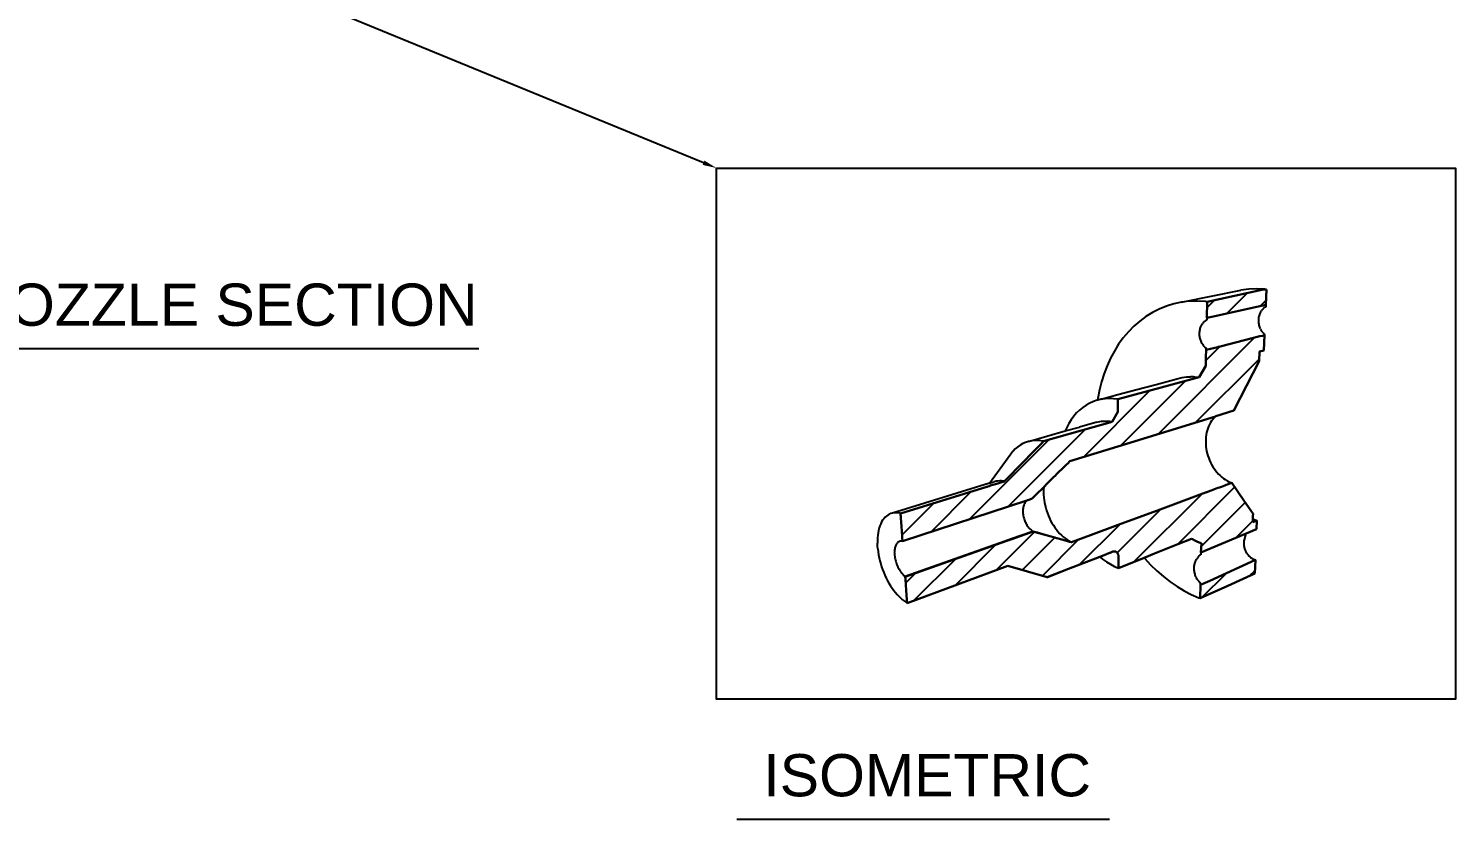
# Model space of a CAD drawing. Header units: inches. Extents: x 2405.3 to 2416.8, y 1716 to 1724.1.
# Drawn here: x 2410.51 to 2416.84, y 1716.04 to 1719.55 of the extents above; entities that cross this region are included whole.
import ezdxf
from ezdxf import colors
from ezdxf.entities.mleader import LeaderData, LeaderLine
from ezdxf.math import Vec2, Vec3

# ---------------------------------------------------------------- set-up
doc = ezdxf.new("R2010")
doc.units = ezdxf.units.IN
for name, color, linetype in [('A ANNO NOTE', 1, 'Continuous'), ('A CONSTRUCTION', 77, 'Continuous'), ('A PLAN ANNO NOTE', 3, 'Continuous'), ('NOT IN USE 3', 7, 'Continuous')]:
    doc.layers.add(name, color=color, linetype=linetype)
doc.styles.get("Standard").update_dxf_attribs({"font": 'Arial.ttf'})

# ---------------------------------------------------------------- blocks, each defined once
blk = doc.blocks.new('swdwd')
h = blk.add_hatch()
h.set_pattern_fill('ANSI31', color=256, scale=20)
h.set_pattern_definition([(45, (-198.3217, 78.9596), (-1.767767, 1.767767), [])])
h.paths.add_polyline_path([(-5.38, 21.42), (-5.34, 21.45), (-2.87, 22.21), (0.56, 28.98), (0.61, 30.27), (1.25, 30.44), (1.33, 32.49), (1.04, 32.42), (0.71, 32.36), (0.69, 32.36), (-4.76, 30.97), (-5.04, 30.9), (-5.06, 30.89), (-6.67, 30.5), (-6.67, 30.18), (-6.68, 29.81), (-6.69, 29.4), (-6.69, 29.26), (-6.72, 28.34), (-7.63, 26.76), (-12.81, 25.36), (-18.71, 23.76), (-18.7, 23.71), (-18.7, 23.43), (-18.7, 23.1), (-18.69, 22.74), (-18.69, 22.33), (-18.71, 22.06), (-19.5, 20.7), (-23.55, 19.54), (-28.84, 18.02), (-29.04, 17.82), (-29.39, 17.47), (-29.79, 17.06), (-30.25, 16.59), (-30.75, 16.08), (-31.29, 15.53), (-31.89, 14.92), (-32.52, 14.28), (-33.2, 13.59), (-33.92, 12.86), (-34.22, 12.55), (-34.7, 12.4), (-34.94, 12.33), (-35.42, 12.18), (-35.79, 12.07), (-36.08, 11.98), (-36.29, 11.91), (-36.44, 11.87), (-36.54, 11.83), (-36.58, 11.82), (-48.38, 8.19), (-48.37, 8), (-48.35, 7.82), (-48.34, 7.61), (-48.32, 7.38), (-48.3, 7.12), (-48.28, 6.85), (-48.26, 6.55), (-48.24, 6.24), (-48.21, 5.9), (-48.19, 5.56), (-48.16, 5.2), (-48.13, 4.82), (-48.11, 4.48), (-48.1, 4.41), (-31.14, 9.96), (-31.13, 9.96), (-31.07, 9.98), (-30.99, 10.01), (-30.87, 10.05), (-30.72, 10.09), (-30.53, 10.16), (-30.43, 10.19), (-29.89, 10.73), (-28.83, 11.78), (-28.36, 12.25), (-27.9, 12.7), (-27.48, 13.12), (-27.24, 13.36), (-27.07, 13.52), (-26.7, 13.89), (-26.35, 14.23), (-26.04, 14.54), (-25.76, 14.82), (-25.51, 15.06), (-25.3, 15.28), (-25.27, 15.31), (-18.69, 17.31)])
h.paths.add_polyline_path([(1.5, 36.65), (1.59, 38.76), (0.96, 38.71), (0.95, 38.71), (-6.51, 37.07), (-6.56, 34.86), (-5.9, 35)])
h.paths.add_polyline_path([(0.28, 7.22), (-0.32, 6.95), (-0.28, 7.43), (-0.27, 7.82), (-0.26, 8.13), (-1.5, 9.93), (-1.51, 9.94), (-3.17, 12.35), (-3.23, 12.32), (-3.4, 12.26), (-3.57, 12.2), (-3.74, 12.14), (-3.93, 12.07), (-4.12, 12), (-4.33, 11.92), (-4.56, 11.83), (-4.83, 11.73), (-5.06, 11.65), (-5.97, 11.31), (-6.7, 11.04), (-6.76, 11.02), (-12.95, 8.73), (-18.63, 6.62), (-22.45, 5.22), (-25.04, 4.25), (-25.29, 4.32), (-26.16, 4.56), (-27.04, 4.81), (-27.06, 4.82), (-27.32, 4.88), (-27.99, 5.08), (-28.01, 5.07), (-28.98, 5.33), (-29.98, 5.61), (-30.27, 5.69), (-33.19, 4.66), (-33.86, 4.42), (-47.73, -0.46), (-47.73, -0.58), (-47.71, -0.68), (-47.7, -0.98), (-47.67, -1.37), (-47.65, -1.75), (-47.62, -2.11), (-47.59, -2.46), (-47.57, -2.8), (-47.54, -3.12), (-47.52, -3.42), (-47.5, -3.7), (-47.48, -3.96), (-47.46, -4.06), (-33.74, 1.02), (-28.34, -0.52), (-25.44, 0.6), (-21.18, 2.26), (-20.37, 2.57), (-19.83, 2.8), (-19.76, 2.81), (-19.36, 2.97), (-19.27, 2.99), (-19.17, 3), (-19.08, 2.99), (-19, 2.97), (-18.91, 2.93), (-18.84, 2.87), (-18.78, 2.8), (-18.75, 2.75), (-18.72, 2.71), (-18.68, 2.61), (-18.63, 2.47), (-18.63, 2.46), (-18.63, 2.42), (-18.62, 2.32), (-18.62, 2.22), (-18.63, 1.67), (-18.62, 1.16), (-18.61, 0.71), (-15.11, 2.12), (-13.69, 2.7), (-10.54, 3.97), (-8.67, 4.73), (-8.52, 4.65), (-8.22, 4.5), (-7.91, 4.35), (-7.37, 4.14), (-7.29, 4.1), (-7.32, 3.48), (-7.36, 2.83), (0.2, 6.02)])
h.paths.add_polyline_path([(0, 0), (0.07, 1.78), (-6.17, -1.01), (-7.41, -1.56), (-7.45, -3.41), (-3.7, -1.7)], flags=17)
for p, q in [((-10.04, 37), (-1.92, 38.66)), ((-8.97, 37.13), (-10.04, 37)), ((-7.87, 37.16), (-8.97, 37.13)), ((-6.75, 37.1), (-7.87, 37.16)), ((-6.51, 37.07), (-6.75, 37.1)), ((-0.85, 38.79), (-1.92, 38.66)), ((0.24, 38.84), (-0.85, 38.79)), ((0.95, 38.81), (0.24, 38.84)), ((1.35, 38.79), (0.95, 38.81)), ((1.59, 38.76), (1.35, 38.79)), ((-14, 35.61), (-14.89, 35.06)), ((-13.07, 36.08), (-14, 35.61)), ((-12.09, 36.48), (-13.07, 36.08)), ((-11.08, 36.78), (-12.09, 36.48)), ((-10.04, 37), (-11.08, 36.78)), ((0.53, 35.08), (0.51, 34.95)), ((0.57, 35.21), (0.53, 35.08)), ((0.61, 35.33), (0.57, 35.21)), ((0.65, 35.45), (0.61, 35.33)), ((0.71, 35.57), (0.65, 35.45)), ((0.77, 35.68), (0.71, 35.57)), ((0.83, 35.78), (0.77, 35.68)), ((0.91, 35.89), (0.84, 35.8)), ((0.98, 35.98), (0.91, 35.89)), ((1.07, 36.07), (0.98, 35.98)), ((1.15, 36.14), (1.07, 36.07)), ((1.24, 36.22), (1.15, 36.14)), ((1.34, 36.28), (1.24, 36.22)), ((1.44, 36.34), (1.34, 36.28)), ((1.49, 36.36), (1.44, 36.34)), ((1.5, 36.65), (1.49, 36.36)), ((-16.53, 33.74), (-17.27, 32.98)), ((-15.73, 34.43), (-16.53, 33.74)), ((-14.89, 35.06), (-15.73, 34.43)), ((-7.56, 33.16), (-7.58, 33.02)), ((-7.53, 33.29), (-7.56, 33.16)), ((-7.5, 33.42), (-7.53, 33.29)), ((-7.46, 33.54), (-7.5, 33.42)), ((-7.41, 33.66), (-7.46, 33.54)), ((-7.36, 33.78), (-7.41, 33.66)), ((-7.3, 33.89), (-7.36, 33.78)), ((-7.23, 33.99), (-7.3, 33.89)), ((-7.16, 34.09), (-7.22, 34.01)), ((-7.08, 34.19), (-7.16, 34.09)), ((-7, 34.27), (-7.08, 34.19)), ((-6.91, 34.35), (-7, 34.27)), ((-6.82, 34.42), (-6.91, 34.35)), ((-6.72, 34.49), (-6.82, 34.42)), ((-6.62, 34.54), (-6.72, 34.49)), ((-6.58, 34.57), (-6.62, 34.54)), ((-6.56, 34.86), (-6.58, 34.57)), ((0.49, 34.81), (0.47, 34.68)), ((0.47, 34.68), (0.47, 34.54)), ((0.47, 34.54), (0.47, 34.41)), ((0.47, 34.41), (0.48, 34.27)), ((0.48, 34.27), (0.5, 34.13)), ((0.51, 34.95), (0.49, 34.81)), ((0.5, 34.13), (0.52, 34)), ((0.52, 34), (0.55, 33.86)), ((0.55, 33.86), (0.59, 33.73)), ((0.59, 33.73), (0.63, 33.6)), ((0.63, 33.6), (0.68, 33.47)), ((0.68, 33.47), (0.73, 33.36)), ((0.75, 33.34), (0.8, 33.23)), ((0.8, 33.23), (0.87, 33.12)), ((0.87, 33.12), (0.94, 33.01)), ((-18.6, 31.27), (-18.74, 31.05)), ((-17.96, 32.15), (-18.6, 31.27)), ((-17.27, 32.98), (-17.96, 32.15)), ((-7.59, 32.89), (-7.6, 32.75)), ((-7.6, 32.75), (-7.59, 32.61)), ((-7.58, 33.02), (-7.59, 32.89)), ((-7.59, 32.61), (-7.59, 32.48)), ((-7.59, 32.48), (-7.57, 32.34)), ((-7.57, 32.34), (-7.55, 32.2)), ((-7.55, 32.2), (-7.51, 32.07)), ((-7.51, 32.07), (-7.48, 31.94)), ((-7.48, 31.94), (-7.43, 31.81)), ((-7.43, 31.81), (-7.38, 31.68)), ((-7.38, 31.68), (-7.33, 31.57)), ((-7.32, 31.54), (-7.26, 31.44)), ((-7.26, 31.44), (-7.19, 31.33)), ((-7.19, 31.33), (-7.12, 31.22)), ((-7.12, 31.22), (-7.04, 31.12)), ((0.94, 33.01), (1.02, 32.91)), ((1.02, 32.91), (1.11, 32.81)), ((1.11, 32.81), (1.2, 32.72)), ((1.2, 32.72), (1.29, 32.64)), ((1.29, 32.64), (1.33, 32.6)), ((1.33, 32.49), (1.33, 32.6)), ((-19.7, 29.36), (-20.17, 28.33)), ((-19.18, 30.34), (-19.7, 29.36)), ((-18.74, 31.05), (-19.18, 30.34)), ((-7.04, 31.12), (-6.96, 31.02)), ((-6.96, 31.02), (-6.87, 30.93)), ((-6.87, 30.93), (-6.77, 30.85)), ((-6.77, 30.85), (-6.67, 30.76)), ((-6.67, 30.5), (-6.67, 30.76)), ((0.61, 30.27), (0.6, 30.27)), ((-20.17, 28.33), (-20.57, 27.26)), ((-20.92, 26.16), (-21.21, 25.03)), ((-20.57, 27.26), (-20.92, 26.16)), ((-16.1, 25.09), (-13.5, 25.79)), ((-13.5, 25.79), (-10.46, 26.6)), ((-10.46, 26.6), (-9.91, 26.73)), ((-9.91, 26.73), (-9.35, 26.81)), ((-9.35, 26.81), (-8.78, 26.84)), ((-8.37, 26.83), (-8.78, 26.84)), ((-8.37, 26.83), (-8.36, 26.85)), ((-8.37, 26.83), (-8.28, 26.83)), ((-8.28, 26.83), (-8.2, 26.82)), ((-8.2, 26.82), (-7.63, 26.76)), ((-22.05, 23.46), (-22.55, 23.24)), ((-21.53, 23.64), (-22.05, 23.46)), ((-21.54, 23.6), (-21.52, 23.61)), ((-21.46, 23.66), (-21.53, 23.64)), ((-21.43, 23.87), (-21.46, 23.66)), ((-20.99, 23.77), (-21.46, 23.66)), ((-21.21, 25.03), (-21.43, 23.87)), ((-20.99, 23.77), (-19.86, 24.09)), ((-20.43, 23.84), (-20.99, 23.77)), ((-19.86, 23.87), (-20.43, 23.84)), ((-19.86, 24.09), (-18.71, 24.39)), ((-19.28, 23.84), (-19.86, 23.87)), ((-18.71, 23.76), (-19.28, 23.84)), ((-18.71, 24.39), (-16.1, 25.09)), ((-24.71, 21.45), (-25.06, 20.97)), ((-24.33, 21.89), (-24.71, 21.45)), ((-23.93, 22.29), (-24.33, 21.89)), ((-23.49, 22.65), (-23.93, 22.29)), ((-23.04, 22.97), (-23.49, 22.65)), ((-22.55, 23.24), (-23.04, 22.97)), ((-25.88, 19.43), (-23.95, 19.97)), ((-25.67, 19.91), (-25.88, 19.43)), ((-25.38, 20.46), (-25.67, 19.91)), ((-25.06, 20.97), (-25.38, 20.46)), ((-21.59, 20.65), (-23.95, 19.97)), ((-21.59, 20.65), (-21.17, 20.73)), ((-21.17, 20.73), (-20.92, 20.76)), ((-20.92, 20.76), (-20.74, 20.78)), ((-20.74, 20.78), (-20.31, 20.79)), ((-20.31, 20.79), (-19.86, 20.76)), ((-19.86, 20.76), (-19.5, 20.7)), ((-6.52, 19.5), (-6.59, 19.21)), ((-6.43, 19.79), (-6.52, 19.5)), ((-6.32, 20.06), (-6.43, 19.79)), ((-6.2, 20.32), (-6.32, 20.06)), ((-6.06, 20.57), (-6.2, 20.32)), ((-5.91, 20.8), (-6.06, 20.57)), ((-5.75, 21.02), (-5.91, 20.8)), ((-5.57, 21.23), (-5.75, 21.02)), ((-5.38, 21.42), (-5.57, 21.23)), ((-31.68, 17.71), (-32.04, 17.51)), ((-31.3, 17.87), (-31.68, 17.71)), ((-30.9, 18), (-31.3, 17.87)), ((-30.9, 18), (-25.88, 19.43)), ((-30.49, 18.08), (-30.9, 18)), ((-30.07, 18.13), (-30.49, 18.08)), ((-29.64, 18.13), (-30.07, 18.13)), ((-29.2, 18.09), (-29.64, 18.13)), ((-28.84, 18.02), (-29.2, 18.09)), ((-6.71, 18.29), (-6.72, 17.97)), ((-6.72, 17.97), (-6.71, 17.65)), ((-6.69, 18.6), (-6.71, 18.29)), ((-6.71, 17.65), (-6.69, 17.33)), ((-6.65, 18.91), (-6.69, 18.6)), ((-6.59, 19.21), (-6.65, 18.91)), ((-36.25, 12.29), (-33.3, 16.33)), ((-33.01, 16.68), (-33.3, 16.33)), ((-32.71, 16.99), (-33.01, 16.68)), ((-32.38, 17.27), (-32.71, 16.99)), ((-32.04, 17.51), (-32.38, 17.27)), ((-6.69, 17.33), (-6.64, 17.01)), ((-6.64, 17.01), (-6.59, 16.68)), ((-6.59, 16.68), (-6.51, 16.36)), ((-6.51, 16.36), (-6.42, 16.05)), ((-6.42, 16.05), (-6.31, 15.74)), ((-6.31, 15.74), (-6.19, 15.43)), ((-6.19, 15.43), (-6.06, 15.13)), ((-6.06, 15.13), (-5.91, 14.84)), ((-5.91, 14.84), (-5.74, 14.56)), ((-5.74, 14.56), (-5.57, 14.29)), ((-5.57, 14.29), (-5.38, 14.04)), ((-5.38, 14.04), (-5.18, 13.79)), ((-5.18, 13.79), (-4.97, 13.56)), ((-36.25, 12.29), (-49.45, 8.23)), ((-36.25, 12.29), (-36.18, 12.3)), ((-36.18, 12.3), (-36.08, 12.34)), ((-36.08, 12.34), (-35.95, 12.38)), ((-35.95, 12.38), (-35.77, 12.44)), ((-35.77, 12.44), (-35.57, 12.49)), ((-35.33, 12.56), (-35.57, 12.49)), ((-35.09, 12.6), (-35.33, 12.56)), ((-34.83, 12.62), (-35.09, 12.6)), ((-34.57, 12.61), (-34.83, 12.62)), ((-34.31, 12.57), (-34.57, 12.61)), ((-34.22, 12.55), (-34.31, 12.57)), ((-28.83, 11.78), (-28.85, 11.44)), ((-4.97, 13.56), (-4.75, 13.34)), ((-4.75, 13.34), (-4.52, 13.14)), ((-4.52, 13.14), (-4.29, 12.96)), ((-4.29, 12.96), (-4.04, 12.79)), ((-4.04, 12.79), (-3.79, 12.64)), ((-3.79, 12.64), (-3.54, 12.51)), ((-3.54, 12.51), (-3.28, 12.4)), ((-3.28, 12.4), (-3.17, 12.35)), ((-31.29, 9.8), (-31.36, 9.71)), ((-31.22, 9.88), (-31.29, 9.8)), ((-31.14, 9.96), (-31.22, 9.88)), ((-28.85, 11.44), (-28.86, 11.09)), ((-28.86, 11.09), (-28.85, 10.73)), ((-28.85, 10.73), (-28.82, 10.37)), ((-28.82, 10.37), (-28.78, 10.01)), ((-28.78, 10.01), (-28.72, 9.65)), ((-50.3, 7.82), (-50.48, 7.65)), ((-50.1, 7.96), (-50.3, 7.82)), ((-49.9, 8.08), (-50.1, 7.96)), ((-49.68, 8.17), (-49.9, 8.08)), ((-49.45, 8.23), (-49.68, 8.17)), ((-49.22, 8.27), (-49.45, 8.23)), ((-48.98, 8.28), (-49.22, 8.27)), ((-48.73, 8.26), (-48.98, 8.28)), ((-48.47, 8.21), (-48.73, 8.26)), ((-48.38, 8.19), (-48.47, 8.21)), ((-31.66, 8.76), (-31.67, 8.62)), ((-31.67, 8.62), (-31.67, 8.48)), ((-31.67, 8.48), (-31.67, 8.33)), ((-31.67, 8.33), (-31.66, 8.18)), ((-31.65, 8.9), (-31.66, 8.76)), ((-31.66, 8.18), (-31.64, 8.03)), ((-31.63, 9.03), (-31.65, 8.9)), ((-31.64, 8.03), (-31.61, 7.88)), ((-31.6, 9.16), (-31.63, 9.03)), ((-31.61, 7.88), (-31.58, 7.72)), ((-31.56, 9.29), (-31.6, 9.16)), ((-31.52, 9.4), (-31.56, 9.29)), ((-31.47, 9.51), (-31.52, 9.4)), ((-31.42, 9.62), (-31.47, 9.51)), ((-31.36, 9.71), (-31.42, 9.62)), ((-28.72, 9.65), (-28.65, 9.28)), ((-28.65, 9.28), (-28.55, 8.92)), ((-28.55, 8.92), (-28.45, 8.56)), ((-28.45, 8.56), (-28.33, 8.21)), ((-28.33, 8.21), (-28.19, 7.86)), ((-28.19, 7.86), (-28.04, 7.52)), ((-51.36, 5.87), (-51.43, 5.55)), ((-51.28, 6.19), (-51.36, 5.87)), ((-51.19, 6.48), (-51.28, 6.19)), ((-51.07, 6.76), (-51.19, 6.48)), ((-50.95, 7.01), (-51.07, 6.76)), ((-50.81, 7.25), (-50.95, 7.01)), ((-50.65, 7.46), (-50.81, 7.25)), ((-50.48, 7.65), (-50.65, 7.46)), ((-31.58, 7.72), (-31.54, 7.57)), ((-31.54, 7.57), (-31.5, 7.42)), ((-31.5, 7.42), (-31.45, 7.28)), ((-31.45, 7.28), (-31.39, 7.13)), ((-31.39, 7.13), (-31.33, 6.99)), ((-31.33, 6.99), (-31.26, 6.85)), ((-31.26, 6.85), (-31.19, 6.71)), ((-31.19, 6.71), (-31.11, 6.58)), ((-31.11, 6.58), (-31.03, 6.46)), ((-31.03, 6.46), (-30.94, 6.34)), ((-30.94, 6.34), (-30.85, 6.23)), ((-30.85, 6.23), (-30.76, 6.12)), ((-30.76, 6.12), (-30.66, 6.02)), ((-30.66, 6.02), (-30.56, 5.93)), ((-30.56, 5.93), (-30.46, 5.85)), ((-30.46, 5.85), (-30.35, 5.77)), ((-28.04, 7.52), (-27.88, 7.19)), ((-27.88, 7.19), (-27.7, 6.87)), ((-27.7, 6.87), (-27.51, 6.56)), ((-27.51, 6.56), (-27.31, 6.26)), ((-27.31, 6.26), (-27.1, 5.97)), ((-27.1, 5.97), (-26.88, 5.7)), ((-0.28, 7.43), (0.28, 7.22)), ((-51.51, 4.85), (-51.53, 4.48)), ((-51.53, 4.48), (-51.53, 4.11)), ((-51.51, 3.72), (-51.53, 4.11)), ((-51.48, 5.2), (-51.51, 4.85)), ((-51.43, 5.55), (-51.48, 5.2)), ((-48.96, 3.94), (-49.02, 3.83)), ((-48.9, 4.03), (-48.96, 3.94)), ((-48.84, 4.11), (-48.9, 4.03)), ((-48.77, 4.19), (-48.84, 4.11)), ((-48.7, 4.25), (-48.77, 4.19)), ((-48.62, 4.3), (-48.7, 4.25)), ((-48.53, 4.35), (-48.62, 4.3)), ((-48.45, 4.38), (-48.53, 4.35)), ((-48.35, 4.4), (-48.45, 4.38)), ((-48.26, 4.41), (-48.35, 4.4)), ((-48.19, 4.41), (-48.26, 4.41)), ((-48.16, 4.41), (-48.19, 4.41)), ((-48.1, 4.41), (-48.16, 4.41)), ((-33.21, 4.7), (-33.19, 4.66)), ((-30.35, 5.77), (-30.29, 5.73)), ((-26.88, 5.7), (-26.65, 5.45)), ((-26.65, 5.45), (-26.42, 5.21)), ((-26.42, 5.21), (-26.17, 4.99)), ((-26.17, 4.99), (-25.92, 4.79)), ((-25.92, 4.79), (-25.67, 4.61)), ((-25.67, 4.61), (-25.41, 4.45)), ((-25.41, 4.45), (-25.15, 4.31)), ((-25.15, 4.31), (-25.04, 4.25)), ((-1.52, 4.23), (-1.53, 4.11)), ((-1.53, 4.11), (-1.52, 3.99)), ((-1.51, 4.35), (-1.52, 4.23)), ((-1.52, 3.99), (-1.51, 3.87)), ((-1.49, 4.46), (-1.51, 4.35)), ((-1.47, 4.57), (-1.49, 4.46)), ((-1.22, 5.42), (-1.47, 4.57)), ((-1.41, 4.74), (-1.44, 4.68)), ((-51.48, 3.33), (-51.51, 3.72)), ((-51.48, 3.33), (-51.43, 2.93)), ((-51.43, 2.93), (-51.37, 2.53)), ((-51.37, 2.53), (-51.29, 2.12)), ((-51.29, 2.12), (-51.19, 1.72)), ((-49.21, 2.92), (-49.22, 2.81)), ((-49.22, 2.81), (-49.21, 2.82)), ((-49.22, 2.81), (-49.21, 2.77)), ((-49.2, 3.07), (-49.21, 2.92)), ((-49.21, 2.77), (-49.2, 2.61)), ((-49.19, 3.21), (-49.2, 3.07)), ((-49.2, 2.61), (-49.19, 2.46)), ((-49.16, 3.35), (-49.19, 3.21)), ((-49.19, 2.46), (-49.17, 2.29)), ((-49.17, 2.29), (-49.15, 2.13)), ((-49.14, 3.48), (-49.16, 3.35)), ((-49.15, 2.13), (-49.12, 1.97)), ((-49.1, 3.61), (-49.14, 3.48)), ((-49.12, 1.97), (-49.08, 1.8)), ((-49.06, 3.73), (-49.1, 3.61)), ((-49.02, 3.83), (-49.06, 3.73)), ((-21.18, 2.26), (-20.79, 1.95)), ((-20.79, 1.95), (-20.26, 1.57)), ((-15.11, 2.12), (-15.04, 2.04)), ((-15.04, 2.04), (-14.23, 1.17)), ((-7.9, 2.04), (-7.96, 1.95)), ((-7.82, 2.13), (-7.9, 2.04)), ((-7.74, 2.22), (-7.82, 2.13)), ((-7.61, 2.39), (-7.74, 2.22)), ((-7.51, 2.46), (-7.61, 2.39)), ((-7.41, 2.51), (-7.51, 2.46)), ((-7.37, 2.53), (-7.41, 2.51)), ((-7.36, 2.83), (-7.37, 2.53)), ((-1.51, 3.87), (-1.5, 3.75)), ((-1.5, 3.75), (-1.48, 3.63)), ((-1.48, 3.63), (-1.45, 3.51)), ((-1.45, 3.51), (-1.41, 3.39)), ((-1.41, 3.39), (-1.37, 3.27)), ((-1.37, 3.27), (-1.33, 3.15)), ((-1.33, 3.15), (-1.27, 3.03)), ((-1.27, 3.03), (-1.22, 2.92)), ((-1.22, 2.92), (-1.15, 2.81)), ((-1.15, 2.81), (-1.08, 2.7)), ((-1.08, 2.7), (-1.01, 2.6)), ((-1.01, 2.6), (-0.93, 2.51)), ((-0.93, 2.51), (-0.85, 2.41)), ((-0.85, 2.41), (-0.76, 2.33)), ((-0.76, 2.33), (-0.68, 2.24)), ((-0.68, 2.24), (-0.58, 2.17)), ((-0.58, 2.17), (-0.49, 2.1)), ((-0.49, 2.1), (-0.39, 2.04)), ((-0.39, 2.04), (-0.29, 1.98)), ((-0.29, 1.98), (-0.19, 1.94)), ((-51.19, 1.72), (-51.08, 1.32)), ((-51.08, 1.32), (-50.96, 0.91)), ((-50.96, 0.91), (-50.82, 0.52)), ((-50.82, 0.52), (-50.67, 0.13)), ((-50.67, 0.13), (-50.51, -0.26)), ((-49.08, 1.8), (-49.03, 1.64)), ((-49.03, 1.64), (-48.98, 1.47)), ((-48.98, 1.47), (-48.93, 1.31)), ((-48.93, 1.31), (-48.87, 1.15)), ((-48.87, 1.15), (-48.8, 0.99)), ((-48.8, 0.99), (-48.73, 0.84)), ((-48.73, 0.84), (-48.65, 0.69)), ((-48.65, 0.69), (-48.57, 0.55)), ((-48.57, 0.55), (-48.48, 0.41)), ((-48.48, 0.41), (-48.4, 0.28)), ((-48.4, 0.28), (-48.3, 0.15)), ((-48.3, 0.15), (-48.21, 0.03)), ((-48.21, 0.03), (-48.11, -0.08)), ((-20.26, 1.57), (-19.71, 1.24)), ((-19.71, 1.24), (-19.16, 0.95)), ((-19.16, 0.95), (-18.62, 0.7)), ((-14.23, 1.17), (-13.38, 0.34)), ((-13.38, 0.34), (-12.49, -0.43)), ((-8.33, 0.83), (-8.34, 0.7)), ((-8.34, 0.7), (-8.34, 0.56)), ((-8.34, 0.56), (-8.33, 0.42)), ((-8.32, 0.97), (-8.33, 0.83)), ((-8.33, 0.42), (-8.31, 0.28)), ((-8.3, 1.1), (-8.32, 0.97)), ((-8.31, 0.28), (-8.29, 0.15)), ((-8.27, 1.23), (-8.3, 1.1)), ((-8.29, 0.15), (-8.26, 0.01)), ((-8.24, 1.36), (-8.27, 1.23)), ((-8.26, 0.01), (-8.22, -0.12)), ((-8.2, 1.48), (-8.24, 1.36)), ((-8.15, 1.61), (-8.2, 1.48)), ((-8.1, 1.72), (-8.15, 1.61)), ((-8.04, 1.83), (-8.1, 1.72)), ((-7.98, 1.93), (-8.04, 1.83)), ((-0.19, 1.94), (0.07, 1.83)), ((-50.51, -0.26), (-50.33, -0.64)), ((-50.33, -0.64), (-50.15, -1)), ((-50.15, -1), (-49.95, -1.36)), ((-49.95, -1.36), (-49.74, -1.7)), ((-49.74, -1.7), (-49.52, -2.03)), ((-48.11, -0.08), (-48.01, -0.18)), ((-48.01, -0.18), (-47.91, -0.28)), ((-47.91, -0.28), (-47.81, -0.36)), ((-47.81, -0.36), (-47.74, -0.41)), ((-12.49, -0.43), (-11.58, -1.14)), ((-11.58, -1.14), (-10.63, -1.79)), ((-10.63, -1.79), (-9.67, -2.37)), ((-8.22, -0.12), (-8.18, -0.25)), ((-8.18, -0.25), (-8.13, -0.37)), ((-8.13, -0.37), (-8.07, -0.49)), ((-8.06, -0.51), (-8.01, -0.62)), ((-8.01, -0.62), (-7.94, -0.73)), ((-7.94, -0.73), (-7.86, -0.84)), ((-7.86, -0.84), (-7.78, -0.94)), ((-7.78, -0.94), (-7.7, -1.04)), ((-7.7, -1.04), (-7.61, -1.13)), ((-7.61, -1.13), (-7.52, -1.27)), ((-7.52, -1.27), (-7.41, -1.43)), ((-7.41, -1.56), (-7.41, -1.43)), ((-49.52, -2.03), (-49.3, -2.34)), ((-49.3, -2.34), (-49.07, -2.63)), ((-49.07, -2.63), (-48.83, -2.91)), ((-48.83, -2.91), (-48.58, -3.17)), ((-48.58, -3.17), (-48.33, -3.41)), ((-48.33, -3.41), (-48.08, -3.62)), ((-48.08, -3.62), (-47.82, -3.82)), ((-47.82, -3.82), (-47.57, -3.99)), ((-9.67, -2.37), (-8.68, -2.89)), ((-8.68, -2.89), (-7.67, -3.34)), ((-7.67, -3.34), (-7.45, -3.41)), ((-47.57, -3.99), (-47.46, -4.06))]:
    blk.add_line(p, q)
at = {"lineweight": 30}
for p, q in [((-6.56, 34.86), (-6.51, 37.07)), ((-6.51, 37.07), (0.95, 38.71)), ((0.96, 38.71), (1.59, 38.76)), ((1.5, 36.65), (1.59, 38.76)), ((1.5, 36.65), (-5.9, 35)), ((-5.9, 35), (-6.56, 34.86)), ((-4.76, 30.97), (0.69, 32.36)), ((0.69, 32.36), (0.71, 32.36)), ((0.71, 32.36), (1.04, 32.42)), ((1.04, 32.42), (1.33, 32.49)), ((1.33, 32.49), (1.24, 30.43)), ((-6.72, 28.34), (-6.69, 29.26)), ((-6.69, 29.4), (-6.68, 29.81)), ((-6.69, 29.26), (-6.69, 29.4)), ((-6.68, 29.81), (-6.67, 30.18)), ((-6.67, 30.5), (-5.06, 30.89)), ((-6.67, 30.18), (-6.67, 30.5)), ((-5.06, 30.89), (-5.04, 30.9)), ((-5.04, 30.9), (-4.76, 30.97)), ((0.61, 30.27), (0.56, 28.98)), ((1.23, 30.44), (0.61, 30.27)), ((1.24, 30.43), (1.23, 30.44)), ((-6.72, 28.34), (-7.63, 26.76)), ((-6.72, 28.34), (-6.73, 28.35)), ((0.56, 28.98), (-2.87, 22.21)), ((-18.71, 23.76), (-12.81, 25.36)), ((-12.81, 25.36), (-7.63, 26.76)), ((-18.7, 23.71), (-18.71, 23.76)), ((-18.7, 23.43), (-18.7, 23.71)), ((-18.7, 23.1), (-18.7, 23.43)), ((-19.5, 20.7), (-18.71, 22.06)), ((-18.71, 22.06), (-18.69, 22.33)), ((-18.69, 22.74), (-18.7, 23.1)), ((-18.69, 22.33), (-18.69, 22.74)), ((-5.34, 21.45), (-5.38, 21.42)), ((-2.87, 22.21), (-5.34, 21.45)), ((-28.84, 18.02), (-23.55, 19.54)), ((-23.55, 19.54), (-19.5, 20.7)), ((-5.38, 21.42), (-18.69, 17.31)), ((-29.39, 17.47), (-29.04, 17.82)), ((-29.04, 17.82), (-28.84, 18.02)), ((-31.29, 15.53), (-30.75, 16.08)), ((-30.75, 16.08), (-30.25, 16.59)), ((-30.25, 16.59), (-29.79, 17.06)), ((-29.79, 17.06), (-29.39, 17.47)), ((-18.69, 17.31), (-25.27, 15.31)), ((-33.2, 13.59), (-32.52, 14.28)), ((-32.52, 14.28), (-31.89, 14.92)), ((-31.89, 14.92), (-31.29, 15.53)), ((-26.7, 13.89), (-27.07, 13.52)), ((-26.7, 13.89), (-26.35, 14.23)), ((-26.35, 14.23), (-26.04, 14.54)), ((-26.04, 14.54), (-25.76, 14.82)), ((-25.76, 14.82), (-25.51, 15.06)), ((-25.51, 15.06), (-25.3, 15.28)), ((-25.3, 15.28), (-25.27, 15.31)), ((-48.38, 8.19), (-36.58, 11.82)), ((-36.58, 11.82), (-36.54, 11.83)), ((-36.54, 11.83), (-36.44, 11.87)), ((-36.44, 11.87), (-36.29, 11.91)), ((-36.29, 11.91), (-36.08, 11.98)), ((-36.08, 11.98), (-35.79, 12.07)), ((-35.79, 12.07), (-35.42, 12.18)), ((-35.42, 12.18), (-34.94, 12.33)), ((-34.94, 12.33), (-34.7, 12.4)), ((-34.7, 12.4), (-34.22, 12.55)), ((-34.22, 12.55), (-33.92, 12.86)), ((-33.92, 12.86), (-33.2, 13.59)), ((-28.83, 11.78), (-29.89, 10.73)), ((-28.36, 12.25), (-28.83, 11.78)), ((-27.9, 12.7), (-28.36, 12.25)), ((-27.48, 13.12), (-27.9, 12.7)), ((-27.24, 13.36), (-27.48, 13.12)), ((-27.07, 13.52), (-27.24, 13.36)), ((-5.06, 11.65), (-4.83, 11.73)), ((-4.83, 11.73), (-4.56, 11.83)), ((-4.56, 11.83), (-4.33, 11.92)), ((-4.33, 11.92), (-4.12, 12)), ((-4.12, 12), (-3.93, 12.07)), ((-3.93, 12.07), (-3.74, 12.14)), ((-3.74, 12.14), (-3.57, 12.2)), ((-3.57, 12.2), (-3.4, 12.26)), ((-3.4, 12.26), (-3.23, 12.32)), ((-3.23, 12.32), (-3.17, 12.35)), ((-3.17, 12.35), (-1.51, 9.94)), ((-31.14, 9.96), (-48.1, 4.41)), ((-31.13, 9.96), (-31.14, 9.96)), ((-31.07, 9.98), (-31.13, 9.96)), ((-30.99, 10.01), (-31.07, 9.98)), ((-30.87, 10.05), (-30.99, 10.01)), ((-30.72, 10.09), (-30.87, 10.05)), ((-30.53, 10.16), (-30.72, 10.09)), ((-30.43, 10.19), (-30.53, 10.16)), ((-30.43, 10.19), (-29.89, 10.73)), ((-12.95, 8.73), (-6.76, 11.02)), ((-6.76, 11.02), (-6.7, 11.04)), ((-6.7, 11.04), (-5.97, 11.31)), ((-5.97, 11.31), (-5.06, 11.65)), ((-1.5, 9.93), (-0.26, 8.13)), ((-48.38, 8.16), (-48.38, 8.19)), ((-48.37, 8), (-48.38, 8.16)), ((-48.35, 7.82), (-48.37, 8)), ((-48.34, 7.61), (-48.35, 7.82)), ((-12.95, 8.73), (-18.65, 6.63)), ((-0.27, 7.82), (-0.28, 7.43)), ((-0.26, 8.13), (-0.27, 7.82)), ((-48.32, 7.38), (-48.34, 7.61)), ((-48.3, 7.12), (-48.32, 7.38)), ((-48.28, 6.85), (-48.3, 7.12)), ((-48.26, 6.55), (-48.28, 6.85)), ((-48.24, 6.24), (-48.26, 6.55)), ((-48.21, 5.9), (-48.24, 6.24)), ((-48.19, 5.56), (-48.21, 5.9)), ((-22.45, 5.22), (-18.65, 6.63)), ((-7.36, 2.83), (0.2, 6.02)), ((-0.3, 6.98), (-0.28, 7.43)), ((0.28, 7.22), (-0.3, 6.97)), ((-0.3, 6.97), (-0.3, 6.98)), ((0.2, 6.02), (0.28, 7.22)), ((-48.16, 5.2), (-48.19, 5.56)), ((-48.13, 4.82), (-48.16, 5.2)), ((-48.11, 4.48), (-48.13, 4.82)), ((-48.1, 4.46), (-48.11, 4.48)), ((-48.1, 4.43), (-48.1, 4.46)), ((-48.1, 4.41), (-48.1, 4.43)), ((-47.74, -0.41), (-34.07, 4.4)), ((-33.86, 4.42), (-47.73, -0.46)), ((-34.07, 4.4), (-33.21, 4.7)), ((-33.19, 4.66), (-33.86, 4.42)), ((-33.21, 4.7), (-30.29, 5.73)), ((-30.27, 5.69), (-33.19, 4.66)), ((-30.29, 5.73), (-29.92, 5.63)), ((-29.98, 5.61), (-30.27, 5.69)), ((-28.98, 5.33), (-29.98, 5.61)), ((-29.92, 5.63), (-29.73, 5.57)), ((-28.95, 5.35), (-29.73, 5.57)), ((-27.99, 5.08), (-28.98, 5.33)), ((-28.95, 5.35), (-27.99, 5.08)), ((-27.32, 4.88), (-27.99, 5.08)), ((-27.06, 4.82), (-27.32, 4.88)), ((-26.16, 4.56), (-27.04, 4.81)), ((-25.29, 4.32), (-26.16, 4.56)), ((-25.04, 4.25), (-25.29, 4.32)), ((-25.04, 4.25), (-22.45, 5.22)), ((-13.69, 2.7), (-10.54, 3.97)), ((-10.54, 3.97), (-8.67, 4.73)), ((-8.67, 4.73), (-8.52, 4.65)), ((-8.52, 4.65), (-8.22, 4.5)), ((-8.22, 4.5), (-7.91, 4.35)), ((-7.91, 4.35), (-7.37, 4.14)), ((-7.37, 4.14), (-7.29, 4.1)), ((-7.29, 4.1), (-7.32, 3.48)), ((-25.44, 0.6), (-21.18, 2.26)), ((-21.18, 2.26), (-20.37, 2.57)), ((-20.37, 2.57), (-19.83, 2.8)), ((-19.83, 2.8), (-19.76, 2.81)), ((-19.76, 2.81), (-19.39, 2.96)), ((-19.39, 2.96), (-19.34, 2.98)), ((-19.34, 2.98), (-19.29, 2.99)), ((-19.29, 2.99), (-19.24, 3)), ((-19.24, 3), (-19.2, 3)), ((-19.2, 3), (-19.15, 3)), ((-19.15, 3), (-19.1, 3)), ((-19.1, 3), (-19.06, 2.99)), ((-19.06, 2.99), (-19.02, 2.98)), ((-19.02, 2.98), (-18.98, 2.96)), ((-18.98, 2.96), (-18.94, 2.94)), ((-18.94, 2.94), (-18.9, 2.91)), ((-18.9, 2.91), (-18.86, 2.88)), ((-18.86, 2.88), (-18.83, 2.85)), ((-18.83, 2.85), (-18.79, 2.82)), ((-18.79, 2.82), (-18.76, 2.78)), ((-18.76, 2.78), (-18.75, 2.75)), ((-18.75, 2.75), (-18.74, 2.73)), ((-18.74, 2.73), (-18.71, 2.69)), ((-18.71, 2.69), (-18.69, 2.64)), ((-18.69, 2.64), (-18.67, 2.59)), ((-18.67, 2.59), (-18.65, 2.53)), ((-18.65, 2.53), (-18.64, 2.48)), ((-18.64, 2.48), (-18.63, 2.46)), ((-18.63, 2.46), (-18.63, 2.42)), ((-18.63, 2.42), (-18.62, 2.36)), ((-18.62, 2.22), (-18.63, 1.67)), ((-18.62, 2.36), (-18.62, 2.29)), ((-18.62, 2.29), (-18.62, 2.22)), ((-18.61, 0.7), (-15.11, 2.12)), ((-15.11, 2.12), (-18.61, 0.71)), ((-15.11, 2.12), (-13.69, 2.7)), ((-7.32, 3.48), (-7.36, 2.83)), ((-47.46, -4.06), (-33.74, 1.02)), ((-28.34, -0.52), (-33.74, 1.02)), ((-25.44, 0.6), (-28.34, -0.52)), ((-28.32, -0.53), (-25.44, 0.6)), ((-18.63, 1.67), (-18.62, 1.16)), ((-18.62, 0.7), (-18.62, 1.16)), ((-18.62, 1.16), (-18.61, 0.71)), ((-18.61, 0.71), (-18.62, 0.7)), ((-18.61, 0.71), (-18.61, 0.7)), ((-6.17, -1.01), (0.07, 1.83)), ((0, 0), (-3.7, -1.7)), ((0.07, 1.83), (0, 0)), ((-47.73, -0.46), (-47.74, -0.41)), ((-47.73, -0.46), (-47.73, -0.58)), ((-47.73, -0.58), (-47.71, -0.68)), ((-47.71, -0.68), (-47.7, -0.98)), ((-47.7, -0.98), (-47.67, -1.37)), ((-47.67, -1.37), (-47.65, -1.75)), ((-47.65, -1.75), (-47.62, -2.11)), ((-28.34, -0.52), (-28.32, -0.53)), ((-7.45, -3.41), (-7.41, -1.56)), ((-3.7, -1.7), (-7.45, -3.41)), ((-7.41, -1.56), (-6.17, -1.01)), ((-47.62, -2.11), (-47.59, -2.46)), ((-47.59, -2.46), (-47.57, -2.8)), ((-47.57, -2.8), (-47.54, -3.12)), ((-47.54, -3.12), (-47.52, -3.42)), ((-47.52, -3.42), (-47.5, -3.7)), ((-47.5, -3.7), (-47.48, -3.96)), ((-47.48, -3.96), (-47.46, -4.06))]:
    blk.add_line(p, q, dxfattribs=at)
at = {"layer": 'NOT IN USE 3'}
for p, q in [((0.95, 38.71), (0.96, 38.71)), ((-1.51, 9.94), (-1.5, 9.93)), ((-27.06, 4.82), (-27.04, 4.81))]:
    blk.add_line(p, q, dxfattribs=at)

msp = doc.modelspace()

# ---------------------------------------------------------------- linework, layer by layer
at = {"layer": 'A ANNO NOTE'}
for p, q in [((2412.50467, 1718.12981), (2410.11137, 1718.12981)), ((2415.30392, 1716.0406), (2413.64973, 1716.0406))]:
    msp.add_line(p, q, dxfattribs=at)
at = {"layer": 'A CONSTRUCTION'}
msp.add_lwpolyline([(2413.56024, 1718.93253), (2416.84051, 1718.93253), (2416.84051, 1716.57542), (2413.56024, 1716.57542)], close=True, dxfattribs=at)

# ---------------------------------------------------------------- block references
at = {"xscale": 0.03252682386034558, "yscale": 0.03252682386034558, "zscale": 0.03252682386034558}
msp.add_blockref('swdwd', (2415.95009, 1717.13332), dxfattribs=at)

# ---------------------------------------------------------------- texts
at = {"layer": 'A ANNO NOTE', "char_height": 0.1875, "attachment_point": 1}
for s, insert in [('NOZZLE SECTION', (2410.22908, 1718.42)), ('ISOMETRIC', (2413.76743, 1716.33079))]:
    msp.add_mtext_dynamic_manual_height_columns(s, width=2.5395548, gutter_width=12.5, heights=[0.19402], dxfattribs=dict(at, insert=insert))

# ---------------------------------------------------------------- leaders
at = {"layer": 'A PLAN ANNO NOTE'}
ml = msp.add_multileader_mtext('Standard', dxfattribs=at)
ml.set_content('4', color=256)
ml.set_leader_properties()
ml.build(insert=Vec2(0, 0))
ml.multileader.update_dxf_attribs({"dogleg_length": 0.875, "arrow_head_size": 0.0625})
ctx = ml.context
ctx.base_point, ctx.char_height, ctx.arrow_head_size, ctx.landing_gap_size, ctx.plane_origin = Vec3(2410.52043, 1719.75198), 0.0625, 0.0625, 0.0625, Vec3(2570.33301, 1719.9105)
ctx.text_align_type = 2
notes = []
notes.append((ctx, [(0, (1, 1, 0), (2411.56366, 1719.75198), (-1, 0), 0.875, [(0, [(2413.56024, 1718.93253)], 0, [])])]))
ctx.mtext.insert, ctx.mtext.alignment, ctx.mtext.flow_direction = Vec3(2410.62616, 1719.78323), 3, 5
for ctx, leaders in notes:
    for number, flags, end, landing, length, lines in leaders:
        leader = LeaderData()
        leader.index, (leader.has_last_leader_line, leader.has_dogleg_vector, leader.attachment_direction) = number, flags
        leader.last_leader_point, leader.dogleg_vector, leader.dogleg_length = Vec3(end), Vec3(landing), length
        for number, points, colour, breaks in lines:
            line = LeaderLine()
            line.index, line.vertices, line.color, line.breaks = number, Vec3.list(points), colors.encode_raw_color(colour), breaks
            leader.lines.append(line)
        ctx.leaders.append(leader)

doc.saveas('drawing.dxf')
